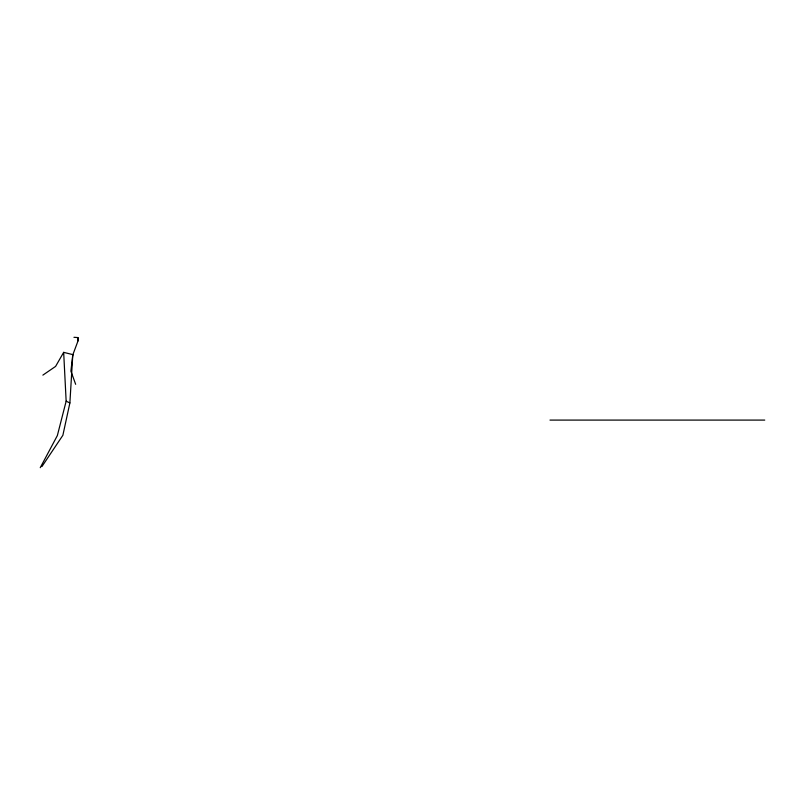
<?xml version="1.0" encoding="UTF-8"?>
<svg xmlns="http://www.w3.org/2000/svg" width="805" height="805" viewBox="0 0 805 805"><rect width="100%" height="100%" fill="white"/><g stroke="black" fill="none" stroke-linecap="round" stroke-linejoin="round"><path stroke-width="1.21" d="M41.92 466.558L62.87 435.304L69.884 402.943L72.782 354.925L78.045 340.847L78.045 337.718L77.833 338.603M72.782 354.925L70.9 371.125L75.66 384.317M73.185 354.713L63.665 352.349L66.151 401.182L57.356 435.565L40.25 467.695M63.665 352.349L55.585 366.416L42.876 375.12M549.986 420.089L764.75 420.089M73.949 337.305L77.793 337.557L78.045 340.847M66.151 401.182L69.884 402.943"/></g></svg>
